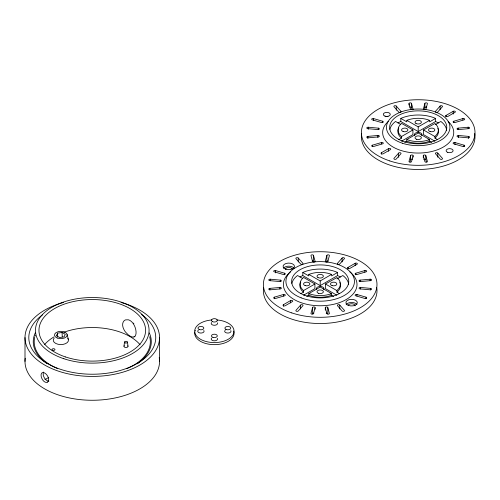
<?xml version="1.0" encoding="UTF-8"?>
<svg xmlns="http://www.w3.org/2000/svg" width="500" height="500" viewBox="0 0 500 500"><rect width="100%" height="100%" fill="white"/><g stroke="black" fill="none" stroke-linecap="round" stroke-linejoin="round"><path stroke-width="0.75" d="M300.819 293.688L303.45 292.169L303.562 290.55L302.9 289.969A20.106 11.606 0 0 1 302.9 278.019L303.562 277.438L314.919 283.994L314.919 288.656L303.55 295.219M306.744 296.356L308.712 295.219L308.831 293.594L320.194 287.038L331.55 293.594L331.669 295.219L333.638 296.356M398.831 139.637L401.456 138.119L401.575 136.494L400.913 135.912A20.106 11.606 0 0 1 400.913 123.969L401.575 123.387L412.931 129.938L412.931 134.606L401.562 141.169M404.756 142.3L406.725 141.163L406.838 139.544L418.2 132.981L429.562 139.544L429.675 141.163L431.644 142.3M340.387 277A28.556 16.488 0 0 0 337.575 275.575L320.194 285.613L302.806 275.575L302.806 272.469L308.712 275.881L309.019 274.312M400.812 121.525L400.812 118.413L406.725 121.825L407.031 120.256A20.106 11.606 0 0 1 429.369 120.256L429.675 121.825L435.588 118.413L435.588 121.525L418.2 131.562L400.812 121.525A28.556 16.488 0 0 0 398.006 122.944M123.975 346.163L124.513 342.062M57.194 336.2L57.625 333.131L62.044 332.45L65.269 334.312L64.088 336.863L59.675 337.544L56.444 335.681L57.625 333.131M312.581 307.556L310.994 313.35A1.269 0.731 0 0 0 312.05 314.188A1.269 0.731 0 0 0 313.5 313.575L315.094 307.787A1.269 0.731 0 0 0 314.037 306.95A1.269 0.731 0 0 0 312.581 307.556L312.581 313.775A1.269 0.731 0 0 1 313.881 313.156M326.881 255.444L325.294 261.238A1.269 0.731 0 0 0 326.344 262.075A1.269 0.731 0 0 0 327.8 261.462L329.387 255.675A1.269 0.731 0 0 0 328.331 254.838A1.269 0.731 0 0 0 326.881 255.444L326.881 261.663A1.269 0.731 0 0 1 328.181 261.044M410.594 155.575L409.006 161.369A1.269 0.731 0 0 0 410.062 162.206A1.269 0.731 0 0 0 411.512 161.6L413.1 155.806A1.269 0.731 0 0 0 412.044 154.969A1.269 0.731 0 0 0 410.594 155.575L410.594 159.725L410 161.894M425.575 109.806A1.269 0.731 0 0 0 425.806 109.488L427.394 103.694A1.269 0.731 0 0 0 426.344 102.856A1.269 0.731 0 0 0 424.888 103.462L423.3 109.256A1.269 0.731 0 0 0 423.488 109.763M424.294 109.781L424.888 107.613L424.888 103.462M398.631 153.094L394.019 158.319A1.269 0.731 0 0 0 394.575 159.3A1.269 0.731 0 0 0 396.281 158.981L400.894 153.756A1.269 0.731 0 0 0 400.337 152.775A1.269 0.731 0 0 0 398.631 153.094L398.631 157.238A1.269 0.731 0 0 1 398.8 157.094M440.119 106.081L435.506 111.306A1.269 0.731 0 0 0 436.062 112.287A1.269 0.731 0 0 0 437.769 111.969L442.381 106.744A1.269 0.731 0 0 0 441.825 105.763A1.269 0.731 0 0 0 440.119 106.081L440.119 109.537M300.619 305.075L296.012 310.294A1.269 0.731 0 0 0 296.562 311.281A1.269 0.731 0 0 0 298.275 310.963L302.881 305.738A1.269 0.731 0 0 0 302.325 304.75A1.269 0.731 0 0 0 300.619 305.075L300.619 308.956M342.106 258.062L337.5 263.288A1.269 0.731 0 0 0 338.056 264.269A1.269 0.731 0 0 0 339.762 263.95L344.369 258.725A1.269 0.731 0 0 0 343.819 257.744A1.269 0.731 0 0 0 342.106 258.062L342.106 261.95M134.894 336.319L135.175 336.012A9.419 4.425 67.9 0 0 135.175 327.506L134.894 326.775A9.556 4.8 65.7 0 0 133.863 324.65L133.469 323.981A9.556 5.094 63.5 0 0 132.081 322.212L131.575 321.7A9.525 5.362 61.2 0 0 129.969 320.481A9.525 5.631 58.8 0 0 128.275 319.788L125.594 319.875A9.556 6.15 53.5 0 0 124.275 320.637L123.906 321A9.419 6.288 50.7 0 0 123.9 329.506L124.275 330.188A9.556 6.15 53.5 0 0 125.594 332.144L128.275 334.862A9.525 5.631 58.8 0 0 129.969 336.031A9.525 5.362 61.2 0 0 131.575 336.775L132.081 336.912A9.556 5.094 63.5 0 0 133.469 337L133.863 336.919M437.575 139.637L434.95 138.119L434.969 136.387A20.106 11.606 0 0 0 434.969 123.494L423.475 129.938L423.475 134.606L434.837 141.169M434.95 138.119L435.087 138.006A20.306 11.725 0 0 0 438.338 129.963M339.562 293.688L336.938 292.175L336.962 290.444A20.106 11.606 0 0 0 336.962 277.544L325.462 283.994L325.462 288.656L336.831 295.219M336.938 292.175L337.075 292.062A20.306 11.725 0 0 0 340.325 284.019M401.575 136.494L412.931 129.938M406.838 120.337L418.2 126.894L429.562 120.337M381.406 152.738L388.581 148.594A1.269 0.731 0 0 1 390.381 148.594A1.269 0.731 0 0 1 390.381 149.631L383.2 153.775A1.269 0.731 0 0 1 381.406 153.775A1.269 0.731 0 0 1 381.406 152.738L381.406 154.119M446.025 115.431L453.206 111.287A1.269 0.731 0 0 1 455 111.287A1.269 0.731 0 0 1 455 112.325L447.819 116.469A1.269 0.731 0 0 1 446.025 116.469A1.269 0.731 0 0 1 446.025 115.431L446.025 116.812M435.606 124.488L440.856 121.456A28.556 16.488 0 0 1 446.7 130.419M44.931 379.631L48.781 377.406M303.562 290.55L314.919 283.994M308.831 274.387L320.194 280.95L331.55 274.387L331.669 275.881L337.575 272.469L337.575 275.575M283.394 304.719L290.575 300.575A1.269 0.731 0 0 1 292.369 300.575A1.269 0.731 0 0 1 292.369 301.613L285.188 305.756A1.269 0.731 0 0 1 283.394 305.756A1.269 0.731 0 0 1 283.394 304.719L283.394 306.275M348.013 267.413L355.194 263.269A1.269 0.731 0 0 1 356.987 263.269A1.269 0.731 0 0 1 356.987 264.3L349.806 268.45A1.269 0.731 0 0 1 348.013 268.45A1.269 0.731 0 0 1 348.013 267.413L348.013 268.969M336.938 278.925L342.85 275.512A28.556 16.488 0 0 1 348.688 284.469M428.55 139.925L429.562 139.544M429.675 141.163L428.656 141.55A20.306 11.725 0 0 1 407.75 141.55L406.725 141.163M330.538 293.975L331.55 293.594M331.669 295.219L330.644 295.6A20.306 11.725 0 0 1 309.738 295.6L308.712 295.219M372.388 145.188L381.438 142.525A1.269 0.731 0 0 1 383.144 142.844A1.269 0.731 0 0 1 382.587 143.831L373.537 146.494A1.269 0.731 0 0 1 371.831 146.169A1.269 0.731 0 0 1 372.388 145.188L372.388 146.569M453.812 121.231L462.863 118.569A1.269 0.731 0 0 1 464.569 118.894A1.269 0.731 0 0 1 464.012 119.875L454.969 122.537A1.269 0.731 0 0 1 453.256 122.219A1.269 0.731 0 0 1 453.812 121.231L453.812 122.613M274.375 297.162L283.425 294.506A1.269 0.731 0 0 1 285.131 294.825A1.269 0.731 0 0 1 284.575 295.812L275.531 298.469A1.269 0.731 0 0 1 273.825 298.15A1.269 0.731 0 0 1 274.375 297.162L274.375 298.719M355.806 273.212L364.85 270.55A1.269 0.731 0 0 1 366.556 270.869A1.269 0.731 0 0 1 366.006 271.856L356.956 274.519A1.269 0.731 0 0 1 355.25 274.2A1.269 0.731 0 0 1 355.806 273.212L355.806 274.769M367.856 136.394L377.887 135.475A1.269 0.731 0 0 1 379.338 136.088A1.269 0.731 0 0 1 378.281 136.925L368.256 137.838A1.269 0.731 0 0 1 366.8 137.231A1.269 0.731 0 0 1 367.856 136.394L367.856 138.463M458.119 128.138L468.15 127.225A1.269 0.731 0 0 1 469.6 127.831A1.269 0.731 0 0 1 468.544 128.669L458.512 129.588A1.269 0.731 0 0 1 457.062 128.975A1.269 0.731 0 0 1 458.119 128.138L458.119 129.519M269.85 288.375L279.875 287.456A1.269 0.731 0 0 1 281.331 288.062A1.269 0.731 0 0 1 280.275 288.906L270.244 289.819A1.269 0.731 0 0 1 268.794 289.212A1.269 0.731 0 0 1 269.85 288.375L269.85 289.925M360.106 280.119L370.138 279.2A1.269 0.731 0 0 1 371.587 279.812A1.269 0.731 0 0 1 370.538 280.65L360.506 281.569A1.269 0.731 0 0 1 359.056 280.956A1.269 0.731 0 0 1 360.106 280.119L360.106 281.675M368.256 127.225L378.281 128.138A1.269 0.731 0 0 1 379.338 128.975A1.269 0.731 0 0 1 377.887 129.588L367.856 128.669A1.269 0.731 0 0 1 366.8 127.831A1.269 0.731 0 0 1 368.256 127.225L368.256 129.294M458.512 135.475L468.544 136.394A1.269 0.731 0 0 1 469.6 137.231A1.269 0.731 0 0 1 468.15 137.838L458.119 136.925A1.269 0.731 0 0 1 457.062 136.088A1.269 0.731 0 0 1 458.512 135.475L458.512 137.55M270.244 279.2L280.275 280.119A1.269 0.731 0 0 1 281.331 280.956A1.269 0.731 0 0 1 279.875 281.569L269.85 280.65A1.269 0.731 0 0 1 268.794 279.812A1.269 0.731 0 0 1 270.244 279.2L270.244 280.756M360.506 287.456L370.538 288.375A1.269 0.731 0 0 1 371.587 289.212A1.269 0.731 0 0 1 370.138 289.819L360.106 288.906A1.269 0.731 0 0 1 359.056 288.062A1.269 0.731 0 0 1 360.506 287.456L360.506 289.012M373.537 118.569L382.587 121.231A1.269 0.731 0 0 1 383.144 122.219A1.269 0.731 0 0 1 381.438 122.537L372.388 119.875A1.269 0.731 0 0 1 371.831 118.894A1.269 0.731 0 0 1 373.537 118.569L373.537 120.644M454.969 142.525L464.012 145.188A1.269 0.731 0 0 1 464.569 146.169A1.269 0.731 0 0 1 462.863 146.494L453.812 143.831A1.269 0.731 0 0 1 453.256 142.844A1.269 0.731 0 0 1 454.969 142.525L454.969 144.6M275.531 270.55L284.575 273.212A1.269 0.731 0 0 1 285.131 274.2A1.269 0.731 0 0 1 283.425 274.519L274.375 271.856A1.269 0.731 0 0 1 273.825 270.869A1.269 0.731 0 0 1 275.531 270.55L275.531 272.881M356.956 294.506L366.006 297.162A1.269 0.731 0 0 1 366.556 298.15A1.269 0.731 0 0 1 364.85 298.469L355.806 295.812A1.269 0.731 0 0 1 355.25 294.825A1.269 0.731 0 0 1 356.956 294.506L356.956 296.056M406.838 139.544L407.85 139.925A20.106 11.606 0 0 0 428.6 139.894M308.831 293.594L309.844 293.975M423.475 129.938L434.831 136.5M400.8 124.494L395.544 121.456A28.556 16.488 0 0 0 389.888 129.344M325.462 283.994L336.825 290.55M302.794 278.544L297.531 275.512A28.556 16.488 0 0 0 291.875 283.394M401.456 138.119L400.788 137.531A20.306 11.725 0 0 1 398.219 129.394M303.45 292.169L302.781 291.581A20.306 11.725 0 0 1 300.212 283.444M396.281 106.081L400.894 111.306A1.269 0.731 0 0 1 400.337 112.287A1.269 0.731 0 0 1 398.631 111.969L394.019 106.744A1.269 0.731 0 0 1 394.575 105.763A1.269 0.731 0 0 1 396.281 106.081L396.281 110.225M437.769 153.094L442.381 158.319A1.269 0.731 0 0 1 441.825 159.3A1.269 0.731 0 0 1 440.119 158.981L435.506 153.756A1.269 0.731 0 0 1 436.062 152.775A1.269 0.731 0 0 1 437.769 153.094L437.769 157.238M298.275 258.062L302.881 263.288A1.269 0.731 0 0 1 302.325 264.269A1.269 0.731 0 0 1 300.619 263.95L296.012 258.725A1.269 0.731 0 0 1 296.562 257.744A1.269 0.731 0 0 1 298.275 258.062L298.275 261.95M339.762 305.075L344.369 310.294A1.269 0.731 0 0 1 343.819 311.281A1.269 0.731 0 0 1 342.106 310.963L337.5 305.738A1.269 0.731 0 0 1 338.056 304.75A1.269 0.731 0 0 1 339.762 305.075L339.762 308.956M409.006 105.075L409.006 103.694A1.269 0.731 0 0 1 410.062 102.856A1.269 0.731 0 0 1 411.512 103.462L413.1 109.256A1.269 0.731 0 0 1 412.919 109.763M425.806 155.575L427.394 161.369A1.269 0.731 0 0 1 426.344 162.206A1.269 0.731 0 0 1 424.888 161.6L423.3 155.806A1.269 0.731 0 0 1 424.356 154.969A1.269 0.731 0 0 1 425.806 155.575L425.806 159.725L426.406 161.894M411.512 103.462L411.512 107.613L412.106 109.781M409.006 103.694L410.594 109.488A1.269 0.731 0 0 0 410.831 109.806M313.5 255.444L315.094 261.238A1.269 0.731 0 0 1 314.037 262.075A1.269 0.731 0 0 1 312.581 261.462L310.994 255.675A1.269 0.731 0 0 1 312.05 254.838A1.269 0.731 0 0 1 313.5 255.444L313.5 261.663A1.269 0.731 0 0 0 312.2 261.044M327.8 307.556L329.387 313.35A1.269 0.731 0 0 1 328.331 314.188A1.269 0.731 0 0 1 326.881 313.575L325.294 307.787A1.269 0.731 0 0 1 326.344 306.95A1.269 0.731 0 0 1 327.8 307.556L327.8 313.775A1.269 0.731 0 0 0 326.194 313.188M67.156 334.556L68.419 339.65M127.469 342.119L128.012 346.244M62.044 332.45L62.275 336.912M468.544 136.394L468.544 138.463M468.15 127.225L468.15 128.606M464.012 145.188L464.012 146.569M462.863 118.569L462.863 119.95M453.206 111.287L453.206 114.05M423.3 155.806L423.3 157.881M418.2 126.894L418.2 131.562M413.1 155.806L413.1 157.188M388.581 148.594L388.581 151.356M382.587 121.231L382.587 122.613M381.438 142.525L381.438 143.906M378.281 128.138L378.281 129.519M377.887 135.475L377.887 137.55M370.538 288.375L370.538 289.925M370.138 279.2L370.138 280.756M366.006 297.162L366.006 298.719M364.85 270.55L364.85 272.106M355.194 263.269L355.194 265.6M325.294 307.787L325.294 310.119M320.194 280.95L320.194 285.613M315.094 307.787L315.094 309.344M290.575 300.575L290.575 302.906M284.575 273.212L284.575 274.769M283.425 294.506L283.425 296.056M280.275 280.119L280.275 281.675M279.875 287.456L279.875 289.012M159.544 337.587L159.544 361.425M25 337.587L25 361.425M285.338 269.144A3.487 2.013 0 0 1 288.9 267.469A3.487 2.013 0 0 1 292.25 269.281M376.719 287.512A56.8 32.794 0 0 1 320.194 323.525A56.8 32.794 0 0 1 263.663 287.512M300.469 282.756A20.306 11.725 0 0 1 300.794 282.081M339.806 282.512A20.306 11.725 0 0 1 340.106 283.263M330.594 293.944A20.106 11.606 0 0 1 309.894 293.944M309.075 274.344A20.106 11.606 0 0 1 331.413 274.344M348.113 305.688A3.487 2.013 0 0 1 351.725 303.744A3.487 2.013 0 0 1 355.094 305.825M349.875 271.944A36.806 21.25 0 0 1 344.862 300.281A36.806 21.25 0 0 1 295.519 300.281A36.806 21.25 0 0 1 290.506 271.944M302.806 272.469A28.556 16.488 0 0 1 337.575 272.469M316.737 289.587A3.806 2.2 0 0 1 320.194 286.456A3.806 2.2 0 0 1 323.644 289.587M300 277A28.556 16.488 0 0 1 302.806 275.575M44.462 344.7A53.306 30.775 0 0 1 53.963 336.912M63.75 332.312A53.306 30.775 0 0 1 140.081 344.7M121.031 302.475A67.269 38.837 0 0 1 144.963 361.731A67.269 38.837 0 0 1 39.581 361.731A67.269 38.837 0 0 1 63.506 302.475M149.713 336.812A58.069 33.525 0 0 1 129.106 367.65M128.556 367.906A58.069 33.525 0 0 1 126.862 368.663M57.681 368.663A58.069 33.525 0 0 1 55.987 367.906M55.431 367.65A58.069 33.525 0 0 1 34.7 337.356M34.975 336.269A58.069 33.525 0 0 1 35.319 335.194M159.219 357.619A67.269 38.837 0 0 1 92.819 400.262A67.269 38.837 0 0 1 25.225 358.25M67.769 338.331A7.612 4.394 0 0 1 60.575 344.575A7.612 4.394 0 0 1 54.206 338.038M141.656 314.575A63.463 36.637 0 0 1 135.656 364.331A63.463 36.637 0 0 1 49.269 364.531A63.463 36.637 0 0 1 42.562 314.812M149.281 332.912A59.019 34.075 0 0 1 137.275 363.775M47.269 363.775A59.019 34.075 0 0 1 45.444 362.475M44.862 362.031A59.019 34.075 0 0 1 35.263 332.912M127.781 345.775A2.031 1.175 0 0 1 125.913 347.494A2.031 1.175 0 0 1 124.262 345.706M48.888 381.087A5.394 3.113 60 0 1 44.288 377.725A5.394 3.113 60 0 1 43.681 372.062M134.894 336.406A9.556 4.8 65.7 0 1 133.863 337M133.85 323.762A9.481 6.1 53.5 0 1 133.531 323.062M346.156 304.756A5.713 3.3 0 0 1 351.406 302.462A5.713 3.3 0 0 1 356.919 304.544M283.5 268.225A5.713 3.3 0 0 1 288.781 266.188A5.713 3.3 0 0 1 294.056 268.225M398.475 128.706A20.306 11.725 0 0 1 398.8 128.025M437.819 128.463A20.306 11.725 0 0 1 438.119 129.206M400.812 118.413A28.556 16.488 0 0 1 435.588 118.413M435.588 121.525A28.556 16.488 0 0 1 438.394 122.944M410.594 159.725A1.269 0.731 0 0 1 412.475 159.2M423.681 159.306A1.269 0.731 0 0 1 424.963 159.144A1.269 0.731 0 0 1 425.806 159.725M474.725 133.463A56.8 32.794 0 0 1 418.2 169.469A56.8 32.794 0 0 1 361.675 133.463M448.175 121.506A35.538 20.519 0 0 1 441.438 148.056A35.538 20.519 0 0 1 394.963 148.056A35.538 20.519 0 0 1 388.225 121.506M414.75 135.531A3.806 2.2 0 0 1 418.2 132.406A3.806 2.2 0 0 1 421.65 135.531M385.288 116.719A3.487 2.013 0 0 1 388.069 116.669M424.888 107.613A1.269 0.731 0 0 1 426.775 107.088M409.631 107.088A1.269 0.731 0 0 1 411.512 107.613M233.669 331.081A19.675 11.356 0 0 1 215.656 344.631A19.675 11.356 0 0 1 194.744 332.556M195.075 331.081A19.675 11.356 0 0 1 195.369 330.356M216.938 319.962A19.675 11.356 0 0 1 230.963 337.325A19.675 11.356 0 0 1 197.781 337.325A19.675 11.356 0 0 1 211.806 319.962M217.356 338.369A3.175 1.831 0 0 1 214.094 340.825A3.175 1.831 0 0 1 211.625 338.081M203.787 330.45A3.175 1.831 0 0 1 200.631 333.05A3.175 1.831 0 0 1 198.312 330.175M230.819 330.6A3.175 1.831 0 0 1 228.113 333.05A3.175 1.831 0 0 1 224.713 330.906M225.087 330.306A3.175 1.831 0 0 1 225.406 330.05M217.356 322.825A3.175 1.831 0 0 1 214.094 325.275A3.175 1.831 0 0 1 211.625 322.537M47.488 382.106L46.656 382.375A5.4 3.194 58.8 0 1 44.706 381.894A5.4 3.038 61.2 0 1 42.438 379.606A5.387 2.875 63.5 0 1 42.438 372.612A5.4 3.038 61.2 0 1 44.706 373.075A5.381 3.181 58.8 0 1 46.656 374.744L47.488 375.881A5.387 3.331 56.2 0 1 47.488 382.113M291.794 312.913A56.8 32.794 0 0 0 376.987 284.513A56.8 32.794 0 0 0 291.794 256.112A56.8 32.794 0 0 0 291.794 312.913M332.069 285.581A3.175 1.831 0 0 0 336.825 283.994A3.175 1.831 0 0 0 332.069 282.406A3.175 1.831 0 0 0 332.069 285.581M301.15 297.85A34.269 19.788 0 0 0 354.387 282.694A34.269 19.788 0 0 0 305.031 263.656A34.269 19.788 0 0 0 301.15 297.85M348.581 305.444A5.713 3.3 0 0 0 357.312 302.762A5.713 3.3 0 0 0 348.919 299.738A5.713 3.3 0 0 0 348.581 305.444M285.925 269.231A5.713 3.3 0 0 0 294.488 266.375A5.713 3.3 0 0 0 285.925 263.519A5.713 3.3 0 0 0 285.925 269.231M305.144 285.581A3.175 1.831 0 0 0 309.9 283.994A3.175 1.831 0 0 0 305.144 282.406A3.175 1.831 0 0 0 305.144 285.581M304.325 295.113A28.556 16.488 0 0 0 348.688 282.481A28.556 16.488 0 0 0 307.562 266.613A28.556 16.488 0 0 0 304.325 295.113M317.95 277.519A3.175 1.831 0 0 0 323.256 276.694A3.175 1.831 0 0 0 319.369 274.45A3.175 1.831 0 0 0 317.95 277.519M318.606 293.35A3.175 1.831 0 0 0 323.363 291.762A3.175 1.831 0 0 0 318.606 290.181A3.175 1.831 0 0 0 318.606 293.35M65.619 356.987A53.306 30.775 0 0 0 145.581 330.331A53.306 30.775 0 0 0 65.619 303.681A53.306 30.775 0 0 0 65.619 356.987M57.206 337.994A6.344 3.663 0 0 0 67.181 335.325A6.344 3.663 0 0 0 58.188 331.675A6.344 3.663 0 0 0 57.206 337.994M63.869 358.731A56.8 32.794 0 0 0 149.069 330.331A56.8 32.794 0 0 0 63.869 301.931A56.8 32.794 0 0 0 63.869 358.731M125.069 342.856A1.487 0.856 0 0 0 127.456 342.3A1.487 0.856 0 0 0 125.431 341.381A1.487 0.856 0 0 0 125.069 342.856M52.575 350.238A1.487 0.856 0 0 0 54.956 349.681A1.487 0.856 0 0 0 52.931 348.762A1.487 0.856 0 0 0 52.575 350.238M416.613 139.3A3.175 1.831 0 0 0 421.375 137.713A3.175 1.831 0 0 0 416.613 136.125A3.175 1.831 0 0 0 416.613 139.3M430.075 131.525A3.175 1.831 0 0 0 434.837 129.938A3.175 1.831 0 0 0 430.075 128.356A3.175 1.831 0 0 0 430.075 131.525M415.956 123.462A3.175 1.831 0 0 0 421.269 122.644A3.175 1.831 0 0 0 417.381 120.4A3.175 1.831 0 0 0 415.956 123.462M389.8 160.931A56.8 32.794 0 0 0 475 132.531A56.8 32.794 0 0 0 389.8 104.131A56.8 32.794 0 0 0 389.8 160.931M402.337 141.056A28.556 16.488 0 0 0 446.7 128.425A28.556 16.488 0 0 0 405.569 112.562A28.556 16.488 0 0 0 402.337 141.056M402.337 143.212A31.731 18.319 0 0 0 449.931 127.35A31.731 18.319 0 0 0 402.337 111.481A31.731 18.319 0 0 0 402.337 143.212M403.15 131.525A3.175 1.831 0 0 0 407.912 129.938A3.175 1.831 0 0 0 403.15 128.356A3.175 1.831 0 0 0 403.15 131.525M384.944 116.106A3.487 2.013 0 0 0 390.275 114.462A3.487 2.013 0 0 0 385.15 112.619A3.487 2.013 0 0 0 384.944 116.106M447.769 152.375A3.487 2.013 0 0 0 453.1 150.738A3.487 2.013 0 0 0 447.975 148.887A3.487 2.013 0 0 0 447.769 152.375M212.913 337.35A2.919 1.688 0 0 0 217.294 335.887A2.919 1.688 0 0 0 212.913 334.431A2.919 1.688 0 0 0 212.913 337.35M225.956 329.406A2.919 1.688 0 0 0 230.712 328.406A2.919 1.688 0 0 0 226.838 326.531A2.919 1.688 0 0 0 225.956 329.406M212.494 321.631A2.919 1.688 0 0 0 217.25 320.637A2.919 1.688 0 0 0 213.375 318.756A2.919 1.688 0 0 0 212.494 321.631M199.237 329.494A2.919 1.688 0 0 0 203.819 328.263A2.919 1.688 0 0 0 199.675 326.587A2.919 1.688 0 0 0 199.237 329.494"/></g></svg>
